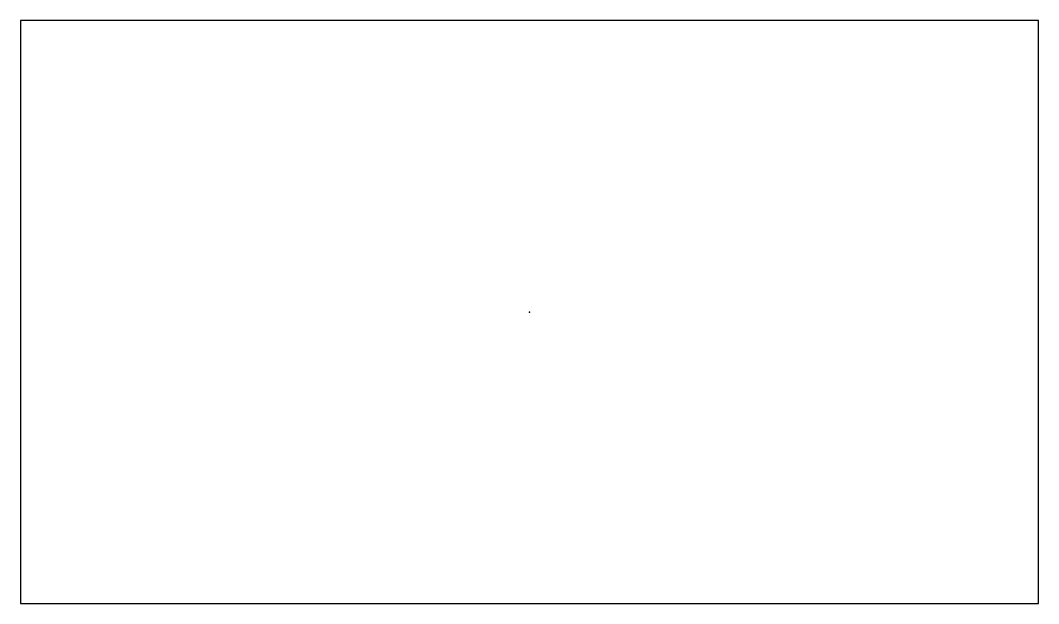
# Model space of a CAD drawing. Header units: millimetres. Extents: x -26 to 26, y -14.9 to 14.9.
import ezdxf

# ---------------------------------------------------------------- set-up
doc = ezdxf.new("R2010")
doc.units = ezdxf.units.MM
doc.layers.get('0').update_dxf_attribs({"linetype": 'CONTINUOUS'})

msp = doc.modelspace()

# ---------------------------------------------------------------- linework, layer by layer
msp.add_lwpolyline([(-26, 14.9), (-26, -14.9), (26, -14.9), (26, 14.9)], close=True)
msp.add_point((0, 0))
msp.add_point((0, 0))

doc.saveas('drawing.dxf')
